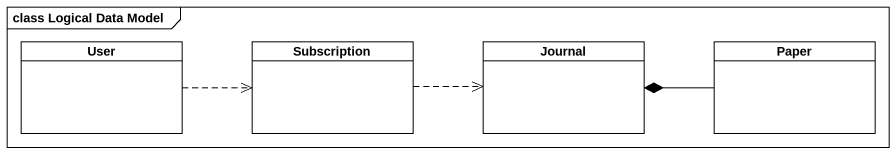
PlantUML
@startuml
mainframe class Logical Data Model
hide circle
hide empty members
class User
class Subscription
class Journal
class Paper
User .right.> Subscription
Subscription .right.> Journal
Paper -left-* Journal
@enduml
